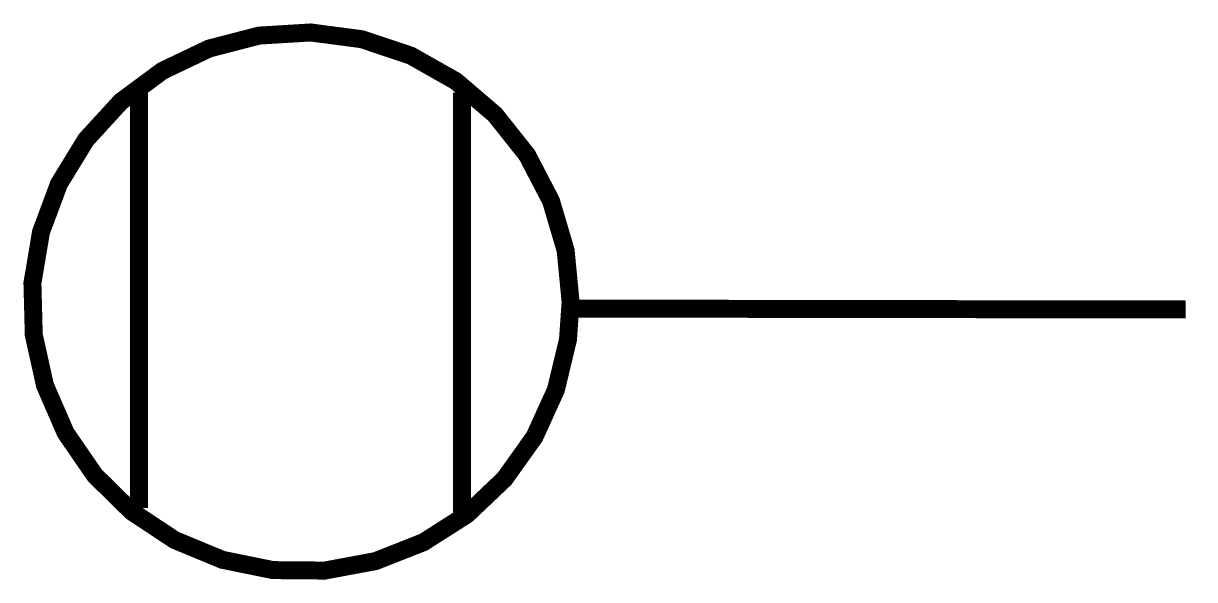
# Model space of a CAD drawing. Extents: x 2294.037 to 2294.387, y 1148.312 to 1148.479.
import ezdxf

# ---------------------------------------------------------------- set-up
doc = ezdxf.new("R2010")
doc.units = 0
doc.linetypes.add('DashLines', pattern=[3.95259e-06, 1.48222e-06, -4.94073e-07, 1.48222e-06, -4.94073e-07])

msp = doc.modelspace()

# ---------------------------------------------------------------- linework, layer by layer
at = {"color": 0}
msp.add_lwpolyline([(2294.20014, 1148.39544, 0.00537, 0.00537, 0), (2294.19866, 1148.41082, 0.00537, 0.00537, 0), (2294.19428, 1148.42562, 0.00537, 0.00537, 0), (2294.18714, 1148.43932, 0.00537, 0.00537, 0), (2294.17753, 1148.45141, 0.00537, 0.00537, 0), (2294.16579, 1148.46144, 0.00537, 0.00537, 0), (2294.15235, 1148.46904, 0.00537, 0.00537, 0), (2294.1377, 1148.47394, 0.00537, 0.00537, 0), (2294.12239, 1148.47596, 0.00537, 0.00537, 0), (2294.10697, 1148.47502, 0.00537, 0.00537, 0), (2294.09202, 1148.47115, 0.00537, 0.00537, 0), (2294.07808, 1148.4645, 0.00537, 0.00537, 0), (2294.06567, 1148.45532, 0.00537, 0.00537, 0), (2294.05523, 1148.44393, 0.00537, 0.00537, 0), (2294.04716, 1148.43076, 0.00537, 0.00537, 0), (2294.04176, 1148.4163, 0.00537, 0.00537, 0), (2294.03921, 1148.40106, 0.00537, 0.00537, 0), (2294.03961, 1148.38562, 0.00537, 0.00537, 0), (2294.04295, 1148.37055, 0.00537, 0.00537, 0), (2294.04911, 1148.35638, 0.00537, 0.00537, 0), (2294.05786, 1148.34366, 0.00537, 0.00537, 0), (2294.06887, 1148.33283, 0.00537, 0.00537, 0), (2294.08175, 1148.32431, 0.00537, 0.00537, 0), (2294.09602, 1148.3184, 0.00537, 0.00537, 0), (2294.11115, 1148.31532, 0.00537, 0.00537, 0), (2294.1266, 1148.31518, 0.00537, 0.00537, 0), (2294.14178, 1148.318, 0.00537, 0.00537, 0), (2294.15615, 1148.32366, 0.00537, 0.00537, 0), (2294.16918, 1148.33196, 0.00537, 0.00537, 0), (2294.18038, 1148.34259, 0.00537, 0.00537, 0), (2294.18935, 1148.35516, 0.00537, 0.00537, 0), (2294.19575, 1148.36921, 0.00537, 0.00537, 0), (2294.19936, 1148.38423, 0.00537, 0.00537, 0)], format="xyseb", close=True, dxfattribs=at)
at = {"color": 0, "linetype": 'DashLines', "const_width": 0.00537}
for points in [[(2294.07107, 1148.33385), (2294.07108, 1148.45922)], [(2294.16764, 1148.33261), (2294.16765, 1148.45797)], [(2294.38404, 1148.39319), (2294.19922, 1148.39346)]]:
    msp.add_lwpolyline(points, dxfattribs=at)

doc.saveas('drawing.dxf')
